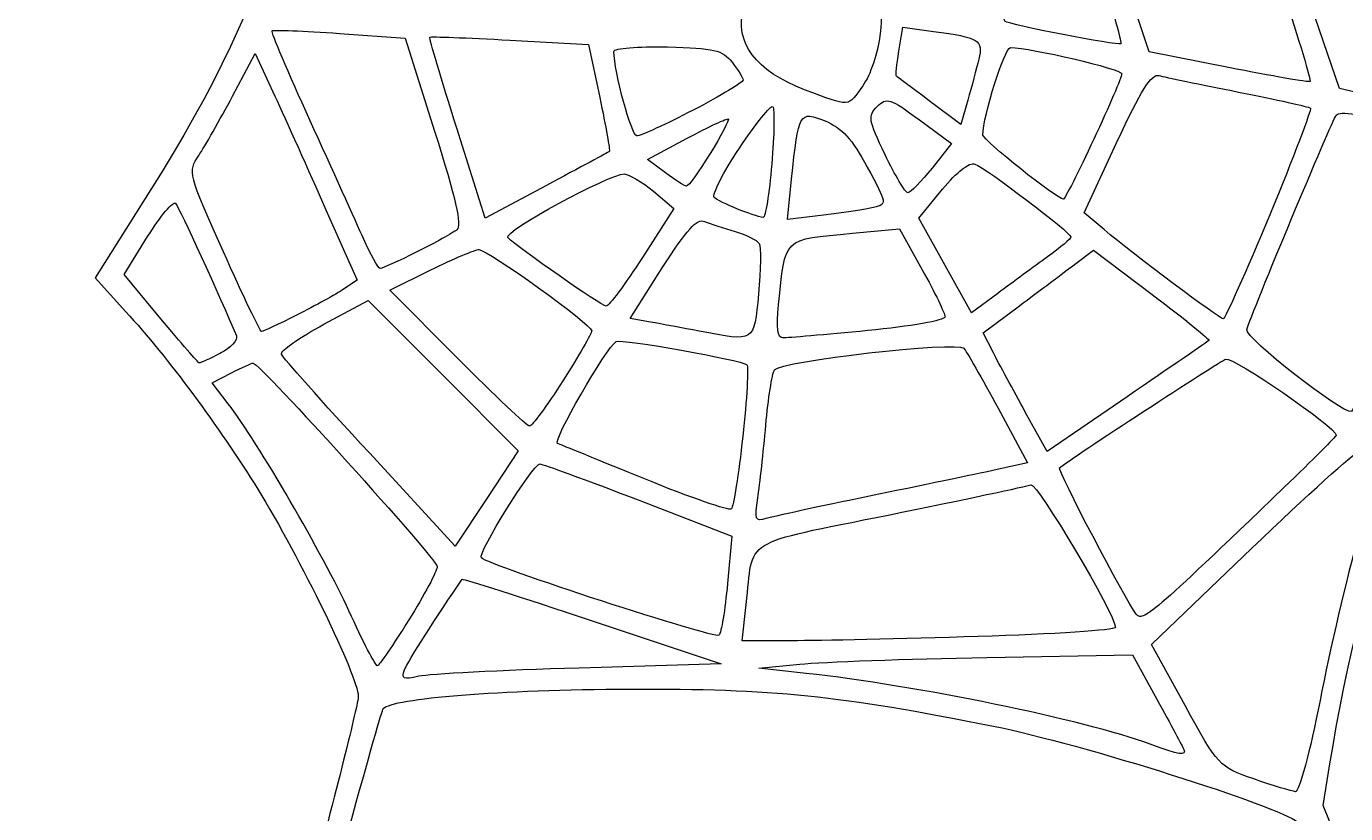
# Model space of a CAD drawing. Header units: centimetres. Extents: x -14 to 13.1, y -11.4 to 12.
# Drawn here: x 5.068 to 9.66, y -8.322 to -5.582 of the extents above; entities that cross this region are included whole.
import ezdxf

# ---------------------------------------------------------------- set-up
doc = ezdxf.new("R2010")
doc.units = ezdxf.units.CM
doc.header["$MEASUREMENT"] = 0
doc.layers.add('Layer 1', color=7, linetype='Continuous')

msp = doc.modelspace()

# ---------------------------------------------------------------- linework, layer by layer
at = {"layer": 'Layer 1'}
for points, knots in [([(10.58841, -10.98774), (10.58256, -10.97264), (10.45171, -10.64892), (10.29762, -10.26836), (10.29762, -10.26836), (10.14353, -9.8878), (9.91004, -9.30955), (9.77875, -8.98336), (9.77875, -8.98336), (9.63625, -8.62932), (9.52147, -8.37489), (9.49396, -8.35209), (9.49396, -8.35209), (9.42531, -8.2952), (8.74088, -8.07916), (8.43459, -8.01771), (8.43459, -8.01771), (7.89941, -7.91032), (7.66727, -7.88664), (7.16766, -7.8885), (7.16766, -7.8885), (6.71975, -7.89016), (6.3412, -7.92013), (6.31014, -7.95638), (6.31014, -7.95638), (6.30234, -7.96548), (6.12901, -8.59319), (5.92496, -9.35129), (5.92496, -9.35129), (5.60527, -10.53901), (5.54838, -10.72965), (5.51364, -10.72965), (5.51364, -10.72965), (5.48544, -10.72965), (5.47684, -10.7181), (5.48502, -10.69121), (5.48502, -10.69121), (5.49145, -10.67007), (5.58171, -10.33646), (5.68561, -9.94986), (5.68561, -9.94986), (5.78951, -9.56326), (5.95295, -8.95796), (6.04882, -8.60475), (6.04882, -8.60475), (6.14469, -8.25154), (6.22304, -7.94017), (6.22293, -7.91282), (6.22293, -7.91282), (6.22265, -7.84724), (6.01906, -7.42831), (5.87316, -7.19314), (5.87316, -7.19314), (5.73507, -6.97055), (5.56132, -6.73658), (5.41413, -6.57499), (5.41413, -6.57499), (5.41413, -6.57499), (5.30691, -6.45728), (5.30691, -6.45728), (5.30691, -6.45728), (5.30691, -6.45728), (5.50119, -6.14976), (5.50119, -6.14976), (5.50119, -6.14976), (5.93092, -5.46955), (6.1133, -4.86988), (6.1133, -4.13714), (6.1133, -4.13714), (6.1133, -3.67867), (6.13894, -3.73144), (5.56399, -3.00652), (5.56399, -3.00652), (5.15827, -2.49497), (5.06753, -2.36856), (5.095, -2.35319), (5.095, -2.35319), (5.11379, -2.34267), (5.13633, -2.34253), (5.14527, -2.35287), (5.14527, -2.35287), (5.15418, -2.36318), (5.38224, -2.65086), (5.65208, -2.99216), (5.65208, -2.99216), (5.65208, -2.99216), (6.14269, -3.6127), (6.14269, -3.6127), (6.14269, -3.6127), (6.14269, -3.6127), (6.34977, -3.6127), (6.34977, -3.6127), (6.34977, -3.6127), (6.53602, -3.6127), (6.77493, -3.56963), (6.82071, -3.5278), (6.82071, -3.5278), (6.82922, -3.52002), (6.77736, -3.24682), (6.70547, -2.92068), (6.70547, -2.92068), (6.63358, -2.59454), (6.57472, -2.31534), (6.57468, -2.30024), (6.57468, -2.30024), (6.57447, -2.2584), (6.636, -2.26751), (6.64876, -2.31122), (6.64876, -2.31122), (6.65493, -2.33236), (6.71658, -2.6116), (6.78576, -2.93176), (6.78576, -2.93176), (6.85493, -3.25191), (6.91778, -3.52129), (6.92542, -3.53037), (6.92542, -3.53037), (6.945, -3.55365), (7.63662, -3.79047), (8.06828, -3.9217), (8.06828, -3.9217), (8.26762, -3.9823), (8.52462, -4.06078), (8.63939, -4.0961), (8.63939, -4.0961), (8.75416, -4.13142), (8.96174, -4.19038), (9.10067, -4.22712), (9.10067, -4.22712), (9.2396, -4.26386), (9.38363, -4.30375), (9.42074, -4.31575), (9.42074, -4.31575), (9.45784, -4.32775), (9.50493, -4.33757), (9.52537, -4.33757), (9.52537, -4.33757), (9.54582, -4.33757), (9.57971, -4.34716), (9.60069, -4.35888), (9.60069, -4.35888), (9.66446, -4.39451), (10.89902, -4.6891), (10.98401, -4.68897), (10.98401, -4.68897), (11.00528, -4.68895), (11.20555, -4.58035), (11.42905, -4.44766), (11.42905, -4.44766), (11.65255, -4.31497), (11.84177, -4.20626), (11.84954, -4.20609), (11.84954, -4.20609), (11.85731, -4.2059), (11.86884, -4.21926), (11.87516, -4.23574), (11.87516, -4.23574), (11.88298, -4.25611), (11.76412, -4.33853), (11.50409, -4.49305), (11.50409, -4.49305), (11.29368, -4.61809), (11.12152, -4.72631), (11.12152, -4.73353), (11.12152, -4.73353), (11.12152, -4.74076), (11.31045, -4.82019), (11.54137, -4.91005), (11.54137, -4.91005), (11.92435, -5.05908), (12.00877, -5.10508), (11.97014, -5.14372), (11.97014, -5.14372), (11.96272, -5.15113), (11.74944, -5.07571), (11.49617, -4.97611), (11.49617, -4.97611), (11.2429, -4.87651), (11.02673, -4.80055), (11.01578, -4.80732), (11.01578, -4.80732), (10.93995, -4.85419), (10.50111, -5.58306), (10.30009, -5.99601), (10.30009, -5.99601), (9.97246, -6.66905), (9.71441, -7.46921), (9.60587, -8.14865), (9.60587, -8.14865), (9.60587, -8.14865), (9.5827, -8.29366), (9.5827, -8.29366), (9.5827, -8.29366), (9.5827, -8.29366), (9.80119, -8.83621), (9.80119, -8.83621), (9.80119, -8.83621), (9.92136, -9.13461), (10.1638, -9.73412), (10.33995, -10.16846), (10.33995, -10.16846), (10.5161, -10.60279), (10.66023, -10.971), (10.66023, -10.98669), (10.66023, -10.98669), (10.66023, -11.02319), (10.60245, -11.02405), (10.5884, -10.98776), (10.5884, -10.98776), (10.5884, -10.98776), (10.58841, -10.98774), (10.58841, -10.98774)], [0, 0, 0, 0, 0.0185185, 0.0185185, 0.0185185, 0.0185185, 0.037037, 0.037037, 0.037037, 0.037037, 0.0555556, 0.0555556, 0.0555556, 0.0555556, 0.0740741, 0.0740741, 0.0740741, 0.0740741, 0.0925926, 0.0925926, 0.0925926, 0.0925926, 0.1111111, 0.1111111, 0.1111111, 0.1111111, 0.1296296, 0.1296296, 0.1296296, 0.1296296, 0.1481481, 0.1481481, 0.1481481, 0.1481481, 0.1666667, 0.1666667, 0.1666667, 0.1666667, 0.1851852, 0.1851852, 0.1851852, 0.1851852, 0.2037037, 0.2037037, 0.2037037, 0.2037037, 0.2222222, 0.2222222, 0.2222222, 0.2222222, 0.2407407, 0.2407407, 0.2407407, 0.2407407, 0.2592593, 0.2592593, 0.2592593, 0.2592593, 0.2777778, 0.2777778, 0.2777778, 0.2777778, 0.2962963, 0.2962963, 0.2962963, 0.2962963, 0.3148148, 0.3148148, 0.3148148, 0.3148148, 0.3333333, 0.3333333, 0.3333333, 0.3333333, 0.3518519, 0.3518519, 0.3518519, 0.3518519, 0.3703704, 0.3703704, 0.3703704, 0.3703704, 0.3888889, 0.3888889, 0.3888889, 0.3888889, 0.4074074, 0.4074074, 0.4074074, 0.4074074, 0.4259259, 0.4259259, 0.4259259, 0.4259259, 0.4444444, 0.4444444, 0.4444444, 0.4444444, 0.462963, 0.462963, 0.462963, 0.462963, 0.4814815, 0.4814815, 0.4814815, 0.4814815, 0.5, 0.5, 0.5, 0.5, 0.5185185, 0.5185185, 0.5185185, 0.5185185, 0.537037, 0.537037, 0.537037, 0.537037, 0.5555556, 0.5555556, 0.5555556, 0.5555556, 0.5740741, 0.5740741, 0.5740741, 0.5740741, 0.5925926, 0.5925926, 0.5925926, 0.5925926, 0.6111111, 0.6111111, 0.6111111, 0.6111111, 0.6296296, 0.6296296, 0.6296296, 0.6296296, 0.6481481, 0.6481481, 0.6481481, 0.6481481, 0.6666667, 0.6666667, 0.6666667, 0.6666667, 0.6851852, 0.6851852, 0.6851852, 0.6851852, 0.7037037, 0.7037037, 0.7037037, 0.7037037, 0.7222222, 0.7222222, 0.7222222, 0.7222222, 0.7407407, 0.7407407, 0.7407407, 0.7407407, 0.7592593, 0.7592593, 0.7592593, 0.7592593, 0.7777778, 0.7777778, 0.7777778, 0.7777778, 0.7962963, 0.7962963, 0.7962963, 0.7962963, 0.8148148, 0.8148148, 0.8148148, 0.8148148, 0.8333333, 0.8333333, 0.8333333, 0.8333333, 0.8518519, 0.8518519, 0.8518519, 0.8518519, 0.8703704, 0.8703704, 0.8703704, 0.8703704, 0.8888889, 0.8888889, 0.8888889, 0.8888889, 0.9074074, 0.9074074, 0.9074074, 0.9074074, 0.9259259, 0.9259259, 0.9259259, 0.9259259, 0.9444444, 0.9444444, 0.9444444, 0.9444444, 0.962963, 0.962963, 0.962963, 0.962963, 1, 1, 1, 1]), ([(9.96518, -5.71819), (9.97294, -5.64393), (9.97929, -5.45266), (9.97929, -5.29315), (9.97929, -5.29315), (9.97929, -5.29315), (9.97929, -5.00312), (9.97929, -5.00312), (9.97929, -5.00312), (9.97929, -5.00312), (9.70635, -5.06043), (9.70635, -5.06043), (9.70635, -5.06043), (9.55623, -5.09195), (9.42897, -5.1226), (9.42354, -5.12853), (9.42354, -5.12853), (9.41811, -5.13446), (9.46433, -5.28759), (9.52624, -5.46881), (9.52624, -5.46881), (9.52624, -5.46881), (9.63882, -5.7983), (9.63882, -5.7983), (9.63882, -5.7983), (9.63882, -5.7983), (9.74865, -5.82365), (9.74865, -5.82365), (9.74865, -5.82365), (9.94995, -5.87011), (9.94927, -5.87044), (9.96518, -5.7182), (9.96518, -5.7182), (9.96518, -5.7182), (9.96518, -5.71819), (9.96518, -5.71819)], [0, 0, 0, 0, 0.1, 0.1, 0.1, 0.1, 0.2, 0.2, 0.2, 0.2, 0.3, 0.3, 0.3, 0.3, 0.4, 0.4, 0.4, 0.4, 0.5, 0.5, 0.5, 0.5, 0.6, 0.6, 0.6, 0.6, 0.7, 0.7, 0.7, 0.7, 0.8, 0.8, 0.8, 0.8, 1, 1, 1, 1]), ([(9.44159, -5.4592), (9.36399, -5.22636), (9.32962, -5.15034), (9.30202, -5.15045), (9.30202, -5.15045), (9.26757, -5.15058), (8.9223, -5.22806), (8.86605, -5.24826), (8.86605, -5.24826), (8.84783, -5.2548), (8.86032, -5.31889), (8.90804, -5.46378), (8.90804, -5.46378), (8.90804, -5.46378), (8.97596, -5.66998), (8.97596, -5.66998), (8.97596, -5.66998), (8.97596, -5.66998), (9.25247, -5.72468), (9.25247, -5.72468), (9.25247, -5.72468), (9.40455, -5.75476), (9.53248, -5.77684), (9.53675, -5.77374), (9.53675, -5.77374), (9.54102, -5.77064), (9.4982, -5.6291), (9.44157, -5.4592), (9.44157, -5.4592), (9.44157, -5.4592), (9.44159, -5.4592), (9.44159, -5.4592)], [0, 0, 0, 0, 0.1111111, 0.1111111, 0.1111111, 0.1111111, 0.2222222, 0.2222222, 0.2222222, 0.2222222, 0.3333333, 0.3333333, 0.3333333, 0.3333333, 0.4444444, 0.4444444, 0.4444444, 0.4444444, 0.5555556, 0.5555556, 0.5555556, 0.5555556, 0.6666667, 0.6666667, 0.6666667, 0.6666667, 0.7777778, 0.7777778, 0.7777778, 0.7777778, 1, 1, 1, 1]), ([(8.8233, -5.44803), (8.78467, -5.32941), (8.75206, -5.26276), (8.73573, -5.26903), (8.73573, -5.26903), (8.72142, -5.27452), (8.64833, -5.29109), (8.5733, -5.30585), (8.5733, -5.30585), (8.5733, -5.30585), (8.43689, -5.33269), (8.43689, -5.33269), (8.43689, -5.33269), (8.43689, -5.33269), (8.45169, -5.44429), (8.45169, -5.44429), (8.45169, -5.44429), (8.45983, -5.50567), (8.47026, -5.55966), (8.47487, -5.56426), (8.47487, -5.56426), (8.48569, -5.57508), (8.86762, -5.64903), (8.87741, -5.6422), (8.87741, -5.6422), (8.88149, -5.63935), (8.85713, -5.55198), (8.82328, -5.44804), (8.82328, -5.44804), (8.82328, -5.44804), (8.8233, -5.44803), (8.8233, -5.44803)], [0, 0, 0, 0, 0.1111111, 0.1111111, 0.1111111, 0.1111111, 0.2222222, 0.2222222, 0.2222222, 0.2222222, 0.3333333, 0.3333333, 0.3333333, 0.3333333, 0.4444444, 0.4444444, 0.4444444, 0.4444444, 0.5555556, 0.5555556, 0.5555556, 0.5555556, 0.6666667, 0.6666667, 0.6666667, 0.6666667, 0.7777778, 0.7777778, 0.7777778, 0.7777778, 1, 1, 1, 1]), ([(7.97984, -5.78809), (8.00534, -5.75227), (8.03201, -5.67397), (8.03911, -5.61408), (8.03911, -5.61408), (8.04962, -5.52536), (8.04301, -5.49064), (8.00343, -5.42659), (8.00343, -5.42659), (7.95677, -5.35109), (7.94984, -5.34799), (7.82781, -5.34799), (7.82781, -5.34799), (7.67465, -5.34799), (7.59752, -5.39803), (7.5641, -5.51908), (7.5641, -5.51908), (7.53138, -5.6376), (7.60686, -5.73795), (7.77697, -5.80205), (7.77697, -5.80205), (7.93874, -5.86302), (7.92586, -5.8639), (7.97985, -5.78808), (7.97985, -5.78808), (7.97985, -5.78808), (7.97984, -5.78809), (7.97984, -5.78809)], [0, 0, 0, 0, 0.125, 0.125, 0.125, 0.125, 0.25, 0.25, 0.25, 0.25, 0.375, 0.375, 0.375, 0.375, 0.5, 0.5, 0.5, 0.5, 0.625, 0.625, 0.625, 0.625, 0.75, 0.75, 0.75, 0.75, 1, 1, 1, 1]), ([(6.42704, -6.3668), (6.49007, -6.33516), (6.55278, -6.30036), (6.56641, -6.28945), (6.56641, -6.28945), (6.58424, -6.27518), (6.56241, -6.17894), (6.48849, -5.94609), (6.48849, -5.94609), (6.48849, -5.94609), (6.38579, -5.62256), (6.38579, -5.62256), (6.38579, -5.62256), (6.38579, -5.62256), (6.15789, -5.60621), (6.15789, -5.60621), (6.15789, -5.60621), (6.03255, -5.59722), (5.9268, -5.59305), (5.92291, -5.59695), (5.92291, -5.59695), (5.91901, -5.60085), (5.97861, -5.74165), (6.05534, -5.90984), (6.05534, -5.90984), (6.13208, -6.07803), (6.21549, -6.2626), (6.2407, -6.31998), (6.2407, -6.31998), (6.26591, -6.37737), (6.29237, -6.42432), (6.29949, -6.42432), (6.29949, -6.42432), (6.30661, -6.42432), (6.364, -6.39844), (6.42703, -6.3668), (6.42703, -6.3668), (6.42703, -6.3668), (6.42704, -6.3668), (6.42704, -6.3668)], [0, 0, 0, 0, 0.0909091, 0.0909091, 0.0909091, 0.0909091, 0.1818182, 0.1818182, 0.1818182, 0.1818182, 0.2727273, 0.2727273, 0.2727273, 0.2727273, 0.3636364, 0.3636364, 0.3636364, 0.3636364, 0.4545455, 0.4545455, 0.4545455, 0.4545455, 0.5454545, 0.5454545, 0.5454545, 0.5454545, 0.6363636, 0.6363636, 0.6363636, 0.6363636, 0.7272727, 0.7272727, 0.7272727, 0.7272727, 0.8181818, 0.8181818, 0.8181818, 0.8181818, 1, 1, 1, 1]), ([(8.38323, -5.69625), (8.39961, -5.62924), (8.38483, -5.62013), (8.22555, -5.599), (8.22555, -5.599), (8.22555, -5.599), (8.11872, -5.58483), (8.11872, -5.58483), (8.11872, -5.58483), (8.11872, -5.58483), (8.10515, -5.66845), (8.10515, -5.66845), (8.10515, -5.66845), (8.09769, -5.71444), (8.09375, -5.75339), (8.0964, -5.755), (8.0964, -5.755), (8.09905, -5.75662), (8.15064, -5.79502), (8.21104, -5.84035), (8.21104, -5.84035), (8.21104, -5.84035), (8.32087, -5.92276), (8.32087, -5.92276), (8.32087, -5.92276), (8.32087, -5.92276), (8.34495, -5.83857), (8.34495, -5.83857), (8.34495, -5.83857), (8.35819, -5.79226), (8.37542, -5.72822), (8.38323, -5.69626), (8.38323, -5.69626), (8.38323, -5.69626), (8.38323, -5.69625), (8.38323, -5.69625)], [0, 0, 0, 0, 0.1, 0.1, 0.1, 0.1, 0.2, 0.2, 0.2, 0.2, 0.3, 0.3, 0.3, 0.3, 0.4, 0.4, 0.4, 0.4, 0.5, 0.5, 0.5, 0.5, 0.6, 0.6, 0.6, 0.6, 0.7, 0.7, 0.7, 0.7, 0.8, 0.8, 0.8, 0.8, 1, 1, 1, 1]), ([(7.09672, -6.01749), (7.09999, -6.01523), (7.08514, -5.93039), (7.06373, -5.82896), (7.06373, -5.82896), (7.06373, -5.82896), (7.0248, -5.64453), (7.0248, -5.64453), (7.0248, -5.64453), (7.0248, -5.64453), (6.75075, -5.6294), (6.75075, -5.6294), (6.75075, -5.6294), (6.60003, -5.62108), (6.47451, -5.61646), (6.47182, -5.61915), (6.47182, -5.61915), (6.46914, -5.62183), (6.51148, -5.76461), (6.56592, -5.93642), (6.56592, -5.93642), (6.56592, -5.93642), (6.6649, -6.24881), (6.6649, -6.24881), (6.6649, -6.24881), (6.6649, -6.24881), (6.87784, -6.13521), (6.87784, -6.13521), (6.87784, -6.13521), (6.99495, -6.07273), (7.09345, -6.01976), (7.09672, -6.0175), (7.09672, -6.0175), (7.09672, -6.0175), (7.09672, -6.01749), (7.09672, -6.01749)], [0, 0, 0, 0, 0.1, 0.1, 0.1, 0.1, 0.2, 0.2, 0.2, 0.2, 0.3, 0.3, 0.3, 0.3, 0.4, 0.4, 0.4, 0.4, 0.5, 0.5, 0.5, 0.5, 0.6, 0.6, 0.6, 0.6, 0.7, 0.7, 0.7, 0.7, 0.8, 0.8, 0.8, 0.8, 1, 1, 1, 1]), ([(6.00968, -6.58594), (6.07271, -6.55402), (6.14574, -6.51385), (6.17198, -6.49667), (6.17198, -6.49667), (6.17198, -6.49667), (6.21969, -6.46544), (6.21969, -6.46544), (6.21969, -6.46544), (6.21969, -6.46544), (6.11048, -6.21973), (6.11048, -6.21973), (6.11048, -6.21973), (6.05042, -6.08459), (5.97045, -5.90686), (5.93277, -5.82478), (5.93277, -5.82478), (5.93277, -5.82478), (5.86426, -5.67554), (5.86426, -5.67554), (5.86426, -5.67554), (5.86426, -5.67554), (5.78501, -5.82478), (5.78501, -5.82478), (5.78501, -5.82478), (5.74142, -5.90686), (5.68852, -5.99977), (5.66745, -6.03125), (5.66745, -6.03125), (5.62967, -6.08769), (5.63087, -6.09235), (5.75329, -6.36623), (5.75329, -6.36623), (5.82158, -6.51899), (5.88141, -6.64398), (5.88626, -6.64398), (5.88626, -6.64398), (5.89111, -6.64398), (5.94664, -6.61786), (6.00967, -6.58594), (6.00967, -6.58594), (6.00967, -6.58594), (6.00968, -6.58594), (6.00968, -6.58594)], [0, 0, 0, 0, 0.0833333, 0.0833333, 0.0833333, 0.0833333, 0.1666667, 0.1666667, 0.1666667, 0.1666667, 0.25, 0.25, 0.25, 0.25, 0.3333333, 0.3333333, 0.3333333, 0.3333333, 0.4166667, 0.4166667, 0.4166667, 0.4166667, 0.5, 0.5, 0.5, 0.5, 0.5833333, 0.5833333, 0.5833333, 0.5833333, 0.6666667, 0.6666667, 0.6666667, 0.6666667, 0.75, 0.75, 0.75, 0.75, 0.8333333, 0.8333333, 0.8333333, 0.8333333, 1, 1, 1, 1]), ([(7.38945, -5.87273), (7.48492, -5.82306), (7.56282, -5.77611), (7.56255, -5.76839), (7.56255, -5.76839), (7.56227, -5.76068), (7.54498, -5.73265), (7.52411, -5.7061), (7.52411, -5.7061), (7.49096, -5.66394), (7.46255, -5.65726), (7.29945, -5.65328), (7.29945, -5.65328), (7.19676, -5.65077), (7.11283, -5.65766), (7.11294, -5.66859), (7.11294, -5.66859), (7.11366, -5.74074), (7.17401, -5.96303), (7.19286, -5.96303), (7.19286, -5.96303), (7.20551, -5.96303), (7.29397, -5.92239), (7.38945, -5.87272), (7.38945, -5.87272), (7.38945, -5.87272), (7.38945, -5.87273), (7.38945, -5.87273)], [0, 0, 0, 0, 0.125, 0.125, 0.125, 0.125, 0.25, 0.25, 0.25, 0.25, 0.375, 0.375, 0.375, 0.375, 0.5, 0.5, 0.5, 0.5, 0.625, 0.625, 0.625, 0.625, 0.75, 0.75, 0.75, 0.75, 1, 1, 1, 1]), ([(8.78365, -5.97438), (8.83719, -5.85981), (8.881, -5.75737), (8.881, -5.74674), (8.881, -5.74674), (8.881, -5.73011), (8.56415, -5.65545), (8.49377, -5.65549), (8.49377, -5.65549), (8.47295, -5.6555), (8.39775, -5.89391), (8.39775, -5.9599), (8.39775, -5.9599), (8.39775, -5.97791), (8.6553, -6.18269), (8.67795, -6.18269), (8.67795, -6.18269), (8.68255, -6.18269), (8.73011, -6.08895), (8.78365, -5.97437), (8.78365, -5.97437), (8.78365, -5.97437), (8.78365, -5.97438), (8.78365, -5.97438)], [0, 0, 0, 0, 0.1428571, 0.1428571, 0.1428571, 0.1428571, 0.2857143, 0.2857143, 0.2857143, 0.2857143, 0.4285714, 0.4285714, 0.4285714, 0.4285714, 0.5714286, 0.5714286, 0.5714286, 0.5714286, 0.7142857, 0.7142857, 0.7142857, 0.7142857, 1, 1, 1, 1]), ([(9.39638, -6.23719), (9.47893, -6.03762), (9.54253, -5.8706), (9.53773, -5.86603), (9.53773, -5.86603), (9.53293, -5.86147), (9.42027, -5.83631), (9.28737, -5.81013), (9.28737, -5.81013), (9.15448, -5.78395), (9.03012, -5.75808), (9.01102, -5.75265), (9.01102, -5.75265), (8.98499, -5.74524), (8.94801, -5.80374), (8.86321, -5.9865), (8.86321, -5.9865), (8.86321, -5.9865), (8.75011, -6.23023), (8.75011, -6.23023), (8.75011, -6.23023), (8.75011, -6.23023), (8.81945, -6.28884), (8.81945, -6.28884), (8.81945, -6.28884), (8.92374, -6.37698), (9.21971, -6.59883), (9.23388, -6.59948), (9.23388, -6.59948), (9.24071, -6.59979), (9.31383, -6.43677), (9.39637, -6.2372), (9.39637, -6.2372), (9.39637, -6.2372), (9.39638, -6.23719), (9.39638, -6.23719)], [0, 0, 0, 0, 0.1, 0.1, 0.1, 0.1, 0.2, 0.2, 0.2, 0.2, 0.3, 0.3, 0.3, 0.3, 0.4, 0.4, 0.4, 0.4, 0.5, 0.5, 0.5, 0.5, 0.6, 0.6, 0.6, 0.6, 0.7, 0.7, 0.7, 0.7, 0.8, 0.8, 0.8, 0.8, 1, 1, 1, 1]), ([(8.2204, -6.07491), (8.2204, -6.07491), (8.28837, -5.98909), (8.28837, -5.98909), (8.28837, -5.98909), (8.28837, -5.98909), (8.17668, -5.9071), (8.17668, -5.9071), (8.17668, -5.9071), (8.07374, -5.83153), (8.0622, -5.8279), (8.02942, -5.86068), (8.02942, -5.86068), (7.99664, -5.89346), (7.99881, -5.90661), (8.05706, -6.0285), (8.05706, -6.0285), (8.09183, -6.10124), (8.1275, -6.16075), (8.13635, -6.16075), (8.13635, -6.16075), (8.1452, -6.16075), (8.18302, -6.12213), (8.2204, -6.07493), (8.2204, -6.07493), (8.2204, -6.07493), (8.2204, -6.07491), (8.2204, -6.07491)], [0, 0, 0, 0, 0.125, 0.125, 0.125, 0.125, 0.25, 0.25, 0.25, 0.25, 0.375, 0.375, 0.375, 0.375, 0.5, 0.5, 0.5, 0.5, 0.625, 0.625, 0.625, 0.625, 0.75, 0.75, 0.75, 0.75, 1, 1, 1, 1]), ([(7.6626, -6.0609), (7.6712, -5.95767), (7.67279, -5.86777), (7.66614, -5.86111), (7.66614, -5.86111), (7.65949, -5.85446), (7.60733, -5.91927), (7.55023, -6.00513), (7.55023, -6.00513), (7.49313, -6.09099), (7.4536, -6.16854), (7.46238, -6.17746), (7.46238, -6.17746), (7.47746, -6.19278), (7.60121, -6.24331), (7.63247, -6.24691), (7.63247, -6.24691), (7.64045, -6.24783), (7.65401, -6.16412), (7.66261, -6.06089), (7.66261, -6.06089), (7.66261, -6.06089), (7.6626, -6.0609), (7.6626, -6.0609)], [0, 0, 0, 0, 0.1428571, 0.1428571, 0.1428571, 0.1428571, 0.2857143, 0.2857143, 0.2857143, 0.2857143, 0.4285714, 0.4285714, 0.4285714, 0.4285714, 0.5714286, 0.5714286, 0.5714286, 0.5714286, 0.7142857, 0.7142857, 0.7142857, 0.7142857, 1, 1, 1, 1]), ([(8.01718, -6.21205), (8.06454, -6.20083), (8.06435, -6.19963), (7.99521, -6.07144), (7.99521, -6.07144), (7.94262, -5.97393), (7.90658, -5.93448), (7.8486, -5.91096), (7.8486, -5.91096), (7.75837, -5.87436), (7.75567, -5.87904), (7.7314, -6.11383), (7.7314, -6.11383), (7.7314, -6.11383), (7.71695, -6.25364), (7.71695, -6.25364), (7.71695, -6.25364), (7.71695, -6.25364), (7.84318, -6.23851), (7.84318, -6.23851), (7.84318, -6.23851), (7.91261, -6.23019), (7.99091, -6.21828), (8.01718, -6.21206), (8.01718, -6.21206), (8.01718, -6.21206), (8.01718, -6.21205), (8.01718, -6.21205)], [0, 0, 0, 0, 0.125, 0.125, 0.125, 0.125, 0.25, 0.25, 0.25, 0.25, 0.375, 0.375, 0.375, 0.375, 0.5, 0.5, 0.5, 0.5, 0.625, 0.625, 0.625, 0.625, 0.75, 0.75, 0.75, 0.75, 1, 1, 1, 1]), ([(9.82688, -6.42847), (9.95112, -5.94746), (9.95219, -5.94064), (9.90566, -5.93011), (9.90566, -5.93011), (9.70571, -5.88489), (9.64082, -5.87569), (9.6279, -5.89077), (9.6279, -5.89077), (9.6137, -5.90734), (9.33149, -6.58334), (9.31652, -6.63664), (9.31652, -6.63664), (9.30854, -6.66504), (9.64897, -6.93189), (9.68085, -6.92223), (9.68085, -6.92223), (9.69189, -6.91889), (9.7576, -6.69669), (9.82688, -6.42846), (9.82688, -6.42846), (9.82688, -6.42846), (9.82688, -6.42847), (9.82688, -6.42847)], [0, 0, 0, 0, 0.1428571, 0.1428571, 0.1428571, 0.1428571, 0.2857143, 0.2857143, 0.2857143, 0.2857143, 0.4285714, 0.4285714, 0.4285714, 0.4285714, 0.5714286, 0.5714286, 0.5714286, 0.5714286, 0.7142857, 0.7142857, 0.7142857, 0.7142857, 1, 1, 1, 1]), ([(7.44754, -6.02459), (7.48616, -5.9618), (7.51489, -5.90756), (7.51139, -5.90406), (7.51139, -5.90406), (7.50789, -5.90056), (7.44315, -5.93076), (7.36752, -5.97117), (7.36752, -5.97117), (7.36752, -5.97117), (7.23001, -6.04464), (7.23001, -6.04464), (7.23001, -6.04464), (7.23001, -6.04464), (7.29219, -6.091), (7.29219, -6.091), (7.29219, -6.091), (7.32639, -6.1165), (7.35954, -6.13767), (7.36585, -6.13806), (7.36585, -6.13806), (7.37216, -6.13844), (7.40892, -6.08738), (7.44754, -6.02458), (7.44754, -6.02458), (7.44754, -6.02458), (7.44754, -6.02459), (7.44754, -6.02459)], [0, 0, 0, 0, 0.125, 0.125, 0.125, 0.125, 0.25, 0.25, 0.25, 0.25, 0.375, 0.375, 0.375, 0.375, 0.5, 0.5, 0.5, 0.5, 0.625, 0.625, 0.625, 0.625, 0.75, 0.75, 0.75, 0.75, 1, 1, 1, 1]), ([(8.62243, -6.38419), (8.66748, -6.3519), (8.70421, -6.32054), (8.70407, -6.3145), (8.70407, -6.3145), (8.70372, -6.29958), (8.40898, -6.0758), (8.36996, -6.06083), (8.36996, -6.06083), (8.35083, -6.05349), (8.3072, -6.08744), (8.25693, -6.14879), (8.25693, -6.14879), (8.25693, -6.14879), (8.17506, -6.2487), (8.17506, -6.2487), (8.17506, -6.2487), (8.17506, -6.2487), (8.26627, -6.41394), (8.26627, -6.41394), (8.26627, -6.41394), (8.26627, -6.41394), (8.35749, -6.57918), (8.35749, -6.57918), (8.35749, -6.57918), (8.35749, -6.57918), (8.449, -6.51104), (8.449, -6.51104), (8.449, -6.51104), (8.49933, -6.47356), (8.57737, -6.41648), (8.62242, -6.38419), (8.62242, -6.38419), (8.62242, -6.38419), (8.62243, -6.38419), (8.62243, -6.38419)], [0, 0, 0, 0, 0.1, 0.1, 0.1, 0.1, 0.2, 0.2, 0.2, 0.2, 0.3, 0.3, 0.3, 0.3, 0.4, 0.4, 0.4, 0.4, 0.5, 0.5, 0.5, 0.5, 0.6, 0.6, 0.6, 0.6, 0.7, 0.7, 0.7, 0.7, 0.8, 0.8, 0.8, 0.8, 1, 1, 1, 1]), ([(7.21259, -6.38588), (7.21259, -6.38588), (7.32191, -6.21564), (7.32191, -6.21564), (7.32191, -6.21564), (7.32191, -6.21564), (7.25027, -6.15582), (7.25027, -6.15582), (7.25027, -6.15582), (7.21087, -6.12292), (7.16538, -6.09574), (7.14918, -6.09541), (7.14918, -6.09541), (7.09743, -6.09437), (6.72475, -6.29771), (6.74369, -6.31665), (6.74369, -6.31665), (6.77971, -6.35267), (7.06919, -6.55443), (7.08604, -6.55526), (7.08604, -6.55526), (7.09552, -6.55572), (7.15246, -6.4795), (7.21259, -6.38587), (7.21259, -6.38587), (7.21259, -6.38587), (7.21259, -6.38588), (7.21259, -6.38588)], [0, 0, 0, 0, 0.125, 0.125, 0.125, 0.125, 0.25, 0.25, 0.25, 0.25, 0.375, 0.375, 0.375, 0.375, 0.5, 0.5, 0.5, 0.5, 0.625, 0.625, 0.625, 0.625, 0.75, 0.75, 0.75, 0.75, 1, 1, 1, 1]), ([(5.74274, -6.71938), (5.77936, -6.70044), (5.80449, -6.67326), (5.79858, -6.65897), (5.79858, -6.65897), (5.7428, -6.52413), (5.59945, -6.21197), (5.58708, -6.19838), (5.58708, -6.19838), (5.57843, -6.18889), (5.53464, -6.24061), (5.48976, -6.31332), (5.48976, -6.31332), (5.48976, -6.31332), (5.40816, -6.44552), (5.40816, -6.44552), (5.40816, -6.44552), (5.40816, -6.44552), (5.53558, -6.59913), (5.53558, -6.59913), (5.53558, -6.59913), (5.60566, -6.68362), (5.66596, -6.75298), (5.66958, -6.75327), (5.66958, -6.75327), (5.6732, -6.75355), (5.70613, -6.7383), (5.74275, -6.71936), (5.74275, -6.71936), (5.74275, -6.71936), (5.74274, -6.71938), (5.74274, -6.71938)], [0, 0, 0, 0, 0.1111111, 0.1111111, 0.1111111, 0.1111111, 0.2222222, 0.2222222, 0.2222222, 0.2222222, 0.3333333, 0.3333333, 0.3333333, 0.3333333, 0.4444444, 0.4444444, 0.4444444, 0.4444444, 0.5555556, 0.5555556, 0.5555556, 0.5555556, 0.6666667, 0.6666667, 0.6666667, 0.6666667, 0.7777778, 0.7777778, 0.7777778, 0.7777778, 1, 1, 1, 1]), ([(7.61644, -6.51223), (7.62477, -6.42769), (7.62569, -6.34898), (7.61848, -6.33732), (7.61848, -6.33732), (7.61127, -6.32566), (7.57361, -6.30694), (7.53478, -6.29572), (7.53478, -6.29572), (7.49595, -6.2845), (7.44822, -6.26876), (7.42871, -6.26075), (7.42871, -6.26075), (7.40178, -6.24968), (7.36631, -6.28858), (7.28142, -6.4223), (7.28142, -6.4223), (7.28142, -6.4223), (7.1696, -6.59843), (7.1696, -6.59843), (7.1696, -6.59843), (7.1696, -6.59843), (7.24001, -6.61103), (7.24001, -6.61103), (7.24001, -6.61103), (7.27874, -6.61796), (7.3549, -6.63207), (7.40927, -6.64238), (7.40927, -6.64238), (7.60607, -6.67971), (7.59953, -6.68382), (7.61643, -6.51223), (7.61643, -6.51223), (7.61643, -6.51223), (7.61644, -6.51223), (7.61644, -6.51223)], [0, 0, 0, 0, 0.1, 0.1, 0.1, 0.1, 0.2, 0.2, 0.2, 0.2, 0.3, 0.3, 0.3, 0.3, 0.4, 0.4, 0.4, 0.4, 0.5, 0.5, 0.5, 0.5, 0.6, 0.6, 0.6, 0.6, 0.7, 0.7, 0.7, 0.7, 0.8, 0.8, 0.8, 0.8, 1, 1, 1, 1]), ([(7.99687, -6.64061), (8.14487, -6.6264), (8.26595, -6.605), (8.26595, -6.59305), (8.26595, -6.59305), (8.26595, -6.5811), (8.23017, -6.50734), (8.18643, -6.42913), (8.18643, -6.42913), (8.18643, -6.42913), (8.10691, -6.28694), (8.10691, -6.28694), (8.10691, -6.28694), (8.10691, -6.28694), (7.94403, -6.3017), (7.94403, -6.3017), (7.94403, -6.3017), (7.69844, -6.32395), (7.70968, -6.3131), (7.68629, -6.55062), (7.68629, -6.55062), (7.67827, -6.63205), (7.6827, -6.66601), (7.70136, -6.66619), (7.70136, -6.66619), (7.71589, -6.6663), (7.84887, -6.65481), (7.99686, -6.6406), (7.99686, -6.6406), (7.99686, -6.6406), (7.99687, -6.64061), (7.99687, -6.64061)], [0, 0, 0, 0, 0.1111111, 0.1111111, 0.1111111, 0.1111111, 0.2222222, 0.2222222, 0.2222222, 0.2222222, 0.3333333, 0.3333333, 0.3333333, 0.3333333, 0.4444444, 0.4444444, 0.4444444, 0.4444444, 0.5555556, 0.5555556, 0.5555556, 0.5555556, 0.6666667, 0.6666667, 0.6666667, 0.6666667, 0.7777778, 0.7777778, 0.7777778, 0.7777778, 1, 1, 1, 1]), ([(6.935, -6.81582), (6.99047, -6.72911), (7.03586, -6.65071), (7.03586, -6.64159), (7.03586, -6.64159), (7.03586, -6.61966), (6.67338, -6.35842), (6.64296, -6.35842), (6.64296, -6.35842), (6.62997, -6.35842), (6.55478, -6.39026), (6.47587, -6.42917), (6.47587, -6.42917), (6.47587, -6.42917), (6.3324, -6.49992), (6.3324, -6.49992), (6.3324, -6.49992), (6.3324, -6.49992), (6.56844, -6.73669), (6.56844, -6.73669), (6.56844, -6.73669), (6.69826, -6.86692), (6.81115, -6.97346), (6.81931, -6.97346), (6.81931, -6.97346), (6.82747, -6.97346), (6.87953, -6.90252), (6.93501, -6.81581), (6.93501, -6.81581), (6.93501, -6.81581), (6.935, -6.81582), (6.935, -6.81582)], [0, 0, 0, 0, 0.1111111, 0.1111111, 0.1111111, 0.1111111, 0.2222222, 0.2222222, 0.2222222, 0.2222222, 0.3333333, 0.3333333, 0.3333333, 0.3333333, 0.4444444, 0.4444444, 0.4444444, 0.4444444, 0.5555556, 0.5555556, 0.5555556, 0.5555556, 0.6666667, 0.6666667, 0.6666667, 0.6666667, 0.7777778, 0.7777778, 0.7777778, 0.7777778, 1, 1, 1, 1]), ([(9.18479, -6.67528), (9.18878, -6.67224), (9.09995, -6.60032), (8.9874, -6.51544), (8.9874, -6.51544), (8.9874, -6.51544), (8.78276, -6.36112), (8.78276, -6.36112), (8.78276, -6.36112), (8.78276, -6.36112), (8.71656, -6.41072), (8.71656, -6.41072), (8.71656, -6.41072), (8.68015, -6.438), (8.59378, -6.50263), (8.52463, -6.55435), (8.52463, -6.55435), (8.52463, -6.55435), (8.3989, -6.64839), (8.3989, -6.64839), (8.3989, -6.64839), (8.3989, -6.64839), (8.43398, -6.71757), (8.43398, -6.71757), (8.43398, -6.71757), (8.45328, -6.75562), (8.50332, -6.84859), (8.5452, -6.92417), (8.5452, -6.92417), (8.5452, -6.92417), (8.62133, -7.06158), (8.62133, -7.06158), (8.62133, -7.06158), (8.62133, -7.06158), (8.89943, -6.87119), (8.89943, -6.87119), (8.89943, -6.87119), (9.05239, -6.76647), (9.1808, -6.67831), (9.18478, -6.67527), (9.18478, -6.67527), (9.18478, -6.67527), (9.18479, -6.67528), (9.18479, -6.67528)], [0, 0, 0, 0, 0.0833333, 0.0833333, 0.0833333, 0.0833333, 0.1666667, 0.1666667, 0.1666667, 0.1666667, 0.25, 0.25, 0.25, 0.25, 0.3333333, 0.3333333, 0.3333333, 0.3333333, 0.4166667, 0.4166667, 0.4166667, 0.4166667, 0.5, 0.5, 0.5, 0.5, 0.5833333, 0.5833333, 0.5833333, 0.5833333, 0.6666667, 0.6666667, 0.6666667, 0.6666667, 0.75, 0.75, 0.75, 0.75, 0.8333333, 0.8333333, 0.8333333, 0.8333333, 1, 1, 1, 1]), ([(6.51898, -6.79706), (6.51898, -6.79706), (6.25798, -6.53538), (6.25798, -6.53538), (6.25798, -6.53538), (6.25798, -6.53538), (6.10326, -6.6186), (6.10326, -6.6186), (6.10326, -6.6186), (6.01817, -6.66437), (5.95171, -6.71105), (5.95558, -6.72232), (5.95558, -6.72232), (5.95945, -6.7336), (6.09722, -6.88856), (6.26173, -7.06667), (6.26173, -7.06667), (6.26173, -7.06667), (6.56085, -7.39052), (6.56085, -7.39052), (6.56085, -7.39052), (6.56085, -7.39052), (6.67041, -7.22463), (6.67041, -7.22463), (6.67041, -7.22463), (6.67041, -7.22463), (6.77997, -7.05874), (6.77997, -7.05874), (6.77997, -7.05874), (6.77997, -7.05874), (6.51898, -6.79706), (6.51898, -6.79706)], [0, 0, 0, 0, 0.1111111, 0.1111111, 0.1111111, 0.1111111, 0.2222222, 0.2222222, 0.2222222, 0.2222222, 0.3333333, 0.3333333, 0.3333333, 0.3333333, 0.4444444, 0.4444444, 0.4444444, 0.4444444, 0.5555556, 0.5555556, 0.5555556, 0.5555556, 0.6666667, 0.6666667, 0.6666667, 0.6666667, 0.7777778, 0.7777778, 0.7777778, 0.7777778, 1, 1, 1, 1]), ([(7.56151, -7.0095), (7.57581, -6.8783), (7.58237, -6.76582), (7.5761, -6.75955), (7.5761, -6.75955), (7.55968, -6.74313), (7.13774, -6.66828), (7.12076, -6.67877), (7.12076, -6.67877), (7.0858, -6.70038), (6.89799, -7.02648), (6.91642, -7.03359), (6.91642, -7.03359), (6.92775, -7.03796), (7.06552, -7.09401), (7.22258, -7.15815), (7.22258, -7.15815), (7.37964, -7.22228), (7.5143, -7.26875), (7.52183, -7.2614), (7.52183, -7.2614), (7.52936, -7.25406), (7.54722, -7.1407), (7.56152, -7.0095), (7.56152, -7.0095), (7.56152, -7.0095), (7.56151, -7.0095), (7.56151, -7.0095)], [0, 0, 0, 0, 0.125, 0.125, 0.125, 0.125, 0.25, 0.25, 0.25, 0.25, 0.375, 0.375, 0.375, 0.375, 0.5, 0.5, 0.5, 0.5, 0.625, 0.625, 0.625, 0.625, 0.75, 0.75, 0.75, 0.75, 1, 1, 1, 1]), ([(8.00236, -7.21721), (8.17754, -7.18125), (8.37308, -7.14047), (8.43689, -7.12658), (8.43689, -7.12658), (8.43689, -7.12658), (8.55292, -7.10132), (8.55292, -7.10132), (8.55292, -7.10132), (8.55292, -7.10132), (8.45042, -6.91109), (8.45042, -6.91109), (8.45042, -6.91109), (8.39405, -6.80646), (8.3404, -6.71251), (8.33121, -6.7023), (8.33121, -6.7023), (8.30788, -6.67639), (7.69099, -6.74646), (7.67201, -6.77717), (7.67201, -6.77717), (7.66352, -6.79091), (7.64989, -6.87777), (7.64174, -6.97018), (7.64174, -6.97018), (7.63358, -7.06259), (7.62098, -7.1764), (7.61374, -7.22308), (7.61374, -7.22308), (7.60194, -7.29909), (7.60492, -7.30663), (7.64222, -7.29527), (7.64222, -7.29527), (7.66513, -7.28829), (7.82719, -7.25317), (8.00237, -7.21721), (8.00237, -7.21721), (8.00237, -7.21721), (8.00236, -7.21721), (8.00236, -7.21721)], [0, 0, 0, 0, 0.0909091, 0.0909091, 0.0909091, 0.0909091, 0.1818182, 0.1818182, 0.1818182, 0.1818182, 0.2727273, 0.2727273, 0.2727273, 0.2727273, 0.3636364, 0.3636364, 0.3636364, 0.3636364, 0.4545455, 0.4545455, 0.4545455, 0.4545455, 0.5454545, 0.5454545, 0.5454545, 0.5454545, 0.6363636, 0.6363636, 0.6363636, 0.6363636, 0.7272727, 0.7272727, 0.7272727, 0.7272727, 0.8181818, 0.8181818, 0.8181818, 0.8181818, 1, 1, 1, 1]), ([(9.44662, -7.18608), (9.54629, -7.09043), (9.62784, -7.00884), (9.62784, -7.00479), (9.62784, -7.00479), (9.62784, -6.97807), (9.26806, -6.73034), (9.24314, -6.73991), (9.24314, -6.73991), (9.21926, -6.74907), (8.70054, -7.0881), (8.66444, -7.11814), (8.66444, -7.11814), (8.65598, -7.12518), (8.89464, -7.58084), (8.93124, -7.62752), (8.93124, -7.62752), (8.95385, -7.65636), (8.97946, -7.63442), (9.44662, -7.18608)], [0, 0, 0, 0, 0.1666667, 0.1666667, 0.1666667, 0.1666667, 0.3333333, 0.3333333, 0.3333333, 0.3333333, 0.5, 0.5, 0.5, 0.5, 0.6666667, 0.6666667, 0.6666667, 0.6666667, 1, 1, 1, 1]), ([(6.39885, -7.64802), (6.45322, -7.56092), (6.4977, -7.47739), (6.4977, -7.4624), (6.4977, -7.4624), (6.4977, -7.43762), (5.8795, -6.75381), (5.8571, -6.75381), (5.8571, -6.75381), (5.85183, -6.75381), (5.81766, -6.76925), (5.78115, -6.78813), (5.78115, -6.78813), (5.78115, -6.78813), (5.71478, -6.82245), (5.71478, -6.82245), (5.71478, -6.82245), (5.71478, -6.82245), (5.77035, -6.8953), (5.77035, -6.8953), (5.77035, -6.8953), (5.87285, -7.02968), (6.10227, -7.42342), (6.19057, -7.61651), (6.19057, -7.61651), (6.23868, -7.7217), (6.28298, -7.80746), (6.28902, -7.80708), (6.28902, -7.80708), (6.29506, -7.8067), (6.34448, -7.73513), (6.39885, -7.64803), (6.39885, -7.64803), (6.39885, -7.64803), (6.39885, -7.64802), (6.39885, -7.64802)], [0, 0, 0, 0, 0.1, 0.1, 0.1, 0.1, 0.2, 0.2, 0.2, 0.2, 0.3, 0.3, 0.3, 0.3, 0.4, 0.4, 0.4, 0.4, 0.5, 0.5, 0.5, 0.5, 0.6, 0.6, 0.6, 0.6, 0.7, 0.7, 0.7, 0.7, 0.8, 0.8, 0.8, 0.8, 1, 1, 1, 1]), ([(9.57122, -7.92809), (9.60547, -7.75242), (9.66532, -7.4959), (9.70421, -7.35804), (9.70421, -7.35804), (9.77314, -7.11374), (9.77343, -7.05942), (9.70581, -7.06232), (9.70581, -7.06232), (9.69312, -7.06286), (9.52576, -7.21412), (9.33389, -7.39845), (9.33389, -7.39845), (9.33389, -7.39845), (8.98504, -7.73359), (8.98504, -7.73359), (8.98504, -7.73359), (8.98504, -7.73359), (9.10132, -7.94596), (9.10132, -7.94596), (9.10132, -7.94596), (9.21645, -8.15623), (9.21882, -8.15876), (9.34034, -8.20117), (9.34034, -8.20117), (9.40785, -8.22473), (9.4734, -8.24479), (9.48601, -8.24574), (9.48601, -8.24574), (9.49862, -8.24669), (9.53696, -8.10375), (9.57121, -7.92808), (9.57121, -7.92808), (9.57121, -7.92808), (9.57122, -7.92809), (9.57122, -7.92809)], [0, 0, 0, 0, 0.1, 0.1, 0.1, 0.1, 0.2, 0.2, 0.2, 0.2, 0.3, 0.3, 0.3, 0.3, 0.4, 0.4, 0.4, 0.4, 0.5, 0.5, 0.5, 0.5, 0.6, 0.6, 0.6, 0.6, 0.7, 0.7, 0.7, 0.7, 0.8, 0.8, 0.8, 0.8, 1, 1, 1, 1]), ([(7.50833, -7.52161), (7.50833, -7.52161), (7.52343, -7.35586), (7.52343, -7.35586), (7.52343, -7.35586), (7.52343, -7.35586), (7.19727, -7.23019), (7.19727, -7.23019), (7.19727, -7.23019), (7.01788, -7.16107), (6.86418, -7.10468), (6.8557, -7.10489), (6.8557, -7.10489), (6.83077, -7.10549), (6.63682, -7.41643), (6.65181, -7.43175), (6.65181, -7.43175), (6.67809, -7.45861), (7.46432, -7.7147), (7.47871, -7.70109), (7.47871, -7.70109), (7.48669, -7.69354), (7.50002, -7.61277), (7.50833, -7.52161)], [0, 0, 0, 0, 0.1428571, 0.1428571, 0.1428571, 0.1428571, 0.2857143, 0.2857143, 0.2857143, 0.2857143, 0.4285714, 0.4285714, 0.4285714, 0.4285714, 0.5714286, 0.5714286, 0.5714286, 0.5714286, 0.7142857, 0.7142857, 0.7142857, 0.7142857, 1, 1, 1, 1]), ([(8.38127, -7.70578), (8.64404, -7.69784), (8.85903, -7.68347), (8.85903, -7.67384), (8.85903, -7.67384), (8.85903, -7.62957), (8.58654, -7.16982), (8.56493, -7.17763), (8.56493, -7.17763), (8.55151, -7.18248), (8.33022, -7.22923), (8.07319, -7.28153), (8.07319, -7.28153), (7.55068, -7.38784), (7.59929, -7.35744), (7.57359, -7.59402), (7.57359, -7.59402), (7.57359, -7.59402), (7.55987, -7.72032), (7.55987, -7.72032), (7.55987, -7.72032), (7.55987, -7.72032), (7.73169, -7.72029), (7.73169, -7.72029), (7.73169, -7.72029), (7.82619, -7.72027), (8.1185, -7.71374), (8.38127, -7.70581), (8.38127, -7.70581), (8.38127, -7.70581), (8.38127, -7.70578), (8.38127, -7.70578)], [0, 0, 0, 0, 0.1111111, 0.1111111, 0.1111111, 0.1111111, 0.2222222, 0.2222222, 0.2222222, 0.2222222, 0.3333333, 0.3333333, 0.3333333, 0.3333333, 0.4444444, 0.4444444, 0.4444444, 0.4444444, 0.5555556, 0.5555556, 0.5555556, 0.5555556, 0.6666667, 0.6666667, 0.6666667, 0.6666667, 0.7777778, 0.7777778, 0.7777778, 0.7777778, 1, 1, 1, 1]), ([(6.99193, -7.81544), (6.99193, -7.81544), (7.48616, -7.80116), (7.48616, -7.80116), (7.48616, -7.80116), (7.48616, -7.80116), (7.03733, -7.65126), (7.03733, -7.65126), (7.03733, -7.65126), (6.79048, -7.56882), (6.5869, -7.50367), (6.58494, -7.5065), (6.58494, -7.5065), (6.49845, -7.63108), (6.39437, -7.79427), (6.38374, -7.82197), (6.38374, -7.82197), (6.37193, -7.85275), (6.37992, -7.85629), (6.43368, -7.84416), (6.43368, -7.84416), (6.46888, -7.83622), (6.72009, -7.82329), (6.99192, -7.81544), (6.99192, -7.81544), (6.99192, -7.81544), (6.99193, -7.81544), (6.99193, -7.81544)], [0, 0, 0, 0, 0.125, 0.125, 0.125, 0.125, 0.25, 0.25, 0.25, 0.25, 0.375, 0.375, 0.375, 0.375, 0.5, 0.5, 0.5, 0.5, 0.625, 0.625, 0.625, 0.625, 0.75, 0.75, 0.75, 0.75, 1, 1, 1, 1]), ([(9.097, -8.09879), (9.09297, -8.08949), (9.05112, -8.01151), (9.00399, -7.92549), (9.00399, -7.92549), (9.00399, -7.92549), (8.91831, -7.76909), (8.91831, -7.76909), (8.91831, -7.76909), (8.91831, -7.76909), (8.41091, -7.77838), (8.41091, -7.77838), (8.41091, -7.77838), (8.13184, -7.78349), (7.83927, -7.79409), (7.76074, -7.80195), (7.76074, -7.80195), (7.76074, -7.80195), (7.61796, -7.81624), (7.61796, -7.81624), (7.61796, -7.81624), (7.61796, -7.81624), (7.7827, -7.83401), (7.7827, -7.83401), (7.7827, -7.83401), (8.16163, -7.87488), (8.75045, -7.99603), (8.97984, -8.08032), (8.97984, -8.08032), (9.08263, -8.11809), (9.10701, -8.12193), (9.09699, -8.0988), (9.09699, -8.0988), (9.09699, -8.0988), (9.097, -8.09879), (9.097, -8.09879)], [0, 0, 0, 0, 0.1, 0.1, 0.1, 0.1, 0.2, 0.2, 0.2, 0.2, 0.3, 0.3, 0.3, 0.3, 0.4, 0.4, 0.4, 0.4, 0.5, 0.5, 0.5, 0.5, 0.6, 0.6, 0.6, 0.6, 0.7, 0.7, 0.7, 0.7, 0.8, 0.8, 0.8, 0.8, 1, 1, 1, 1])]:
    msp.add_open_spline(points, degree=3, knots=knots, dxfattribs=at)

doc.saveas('drawing.dxf')
